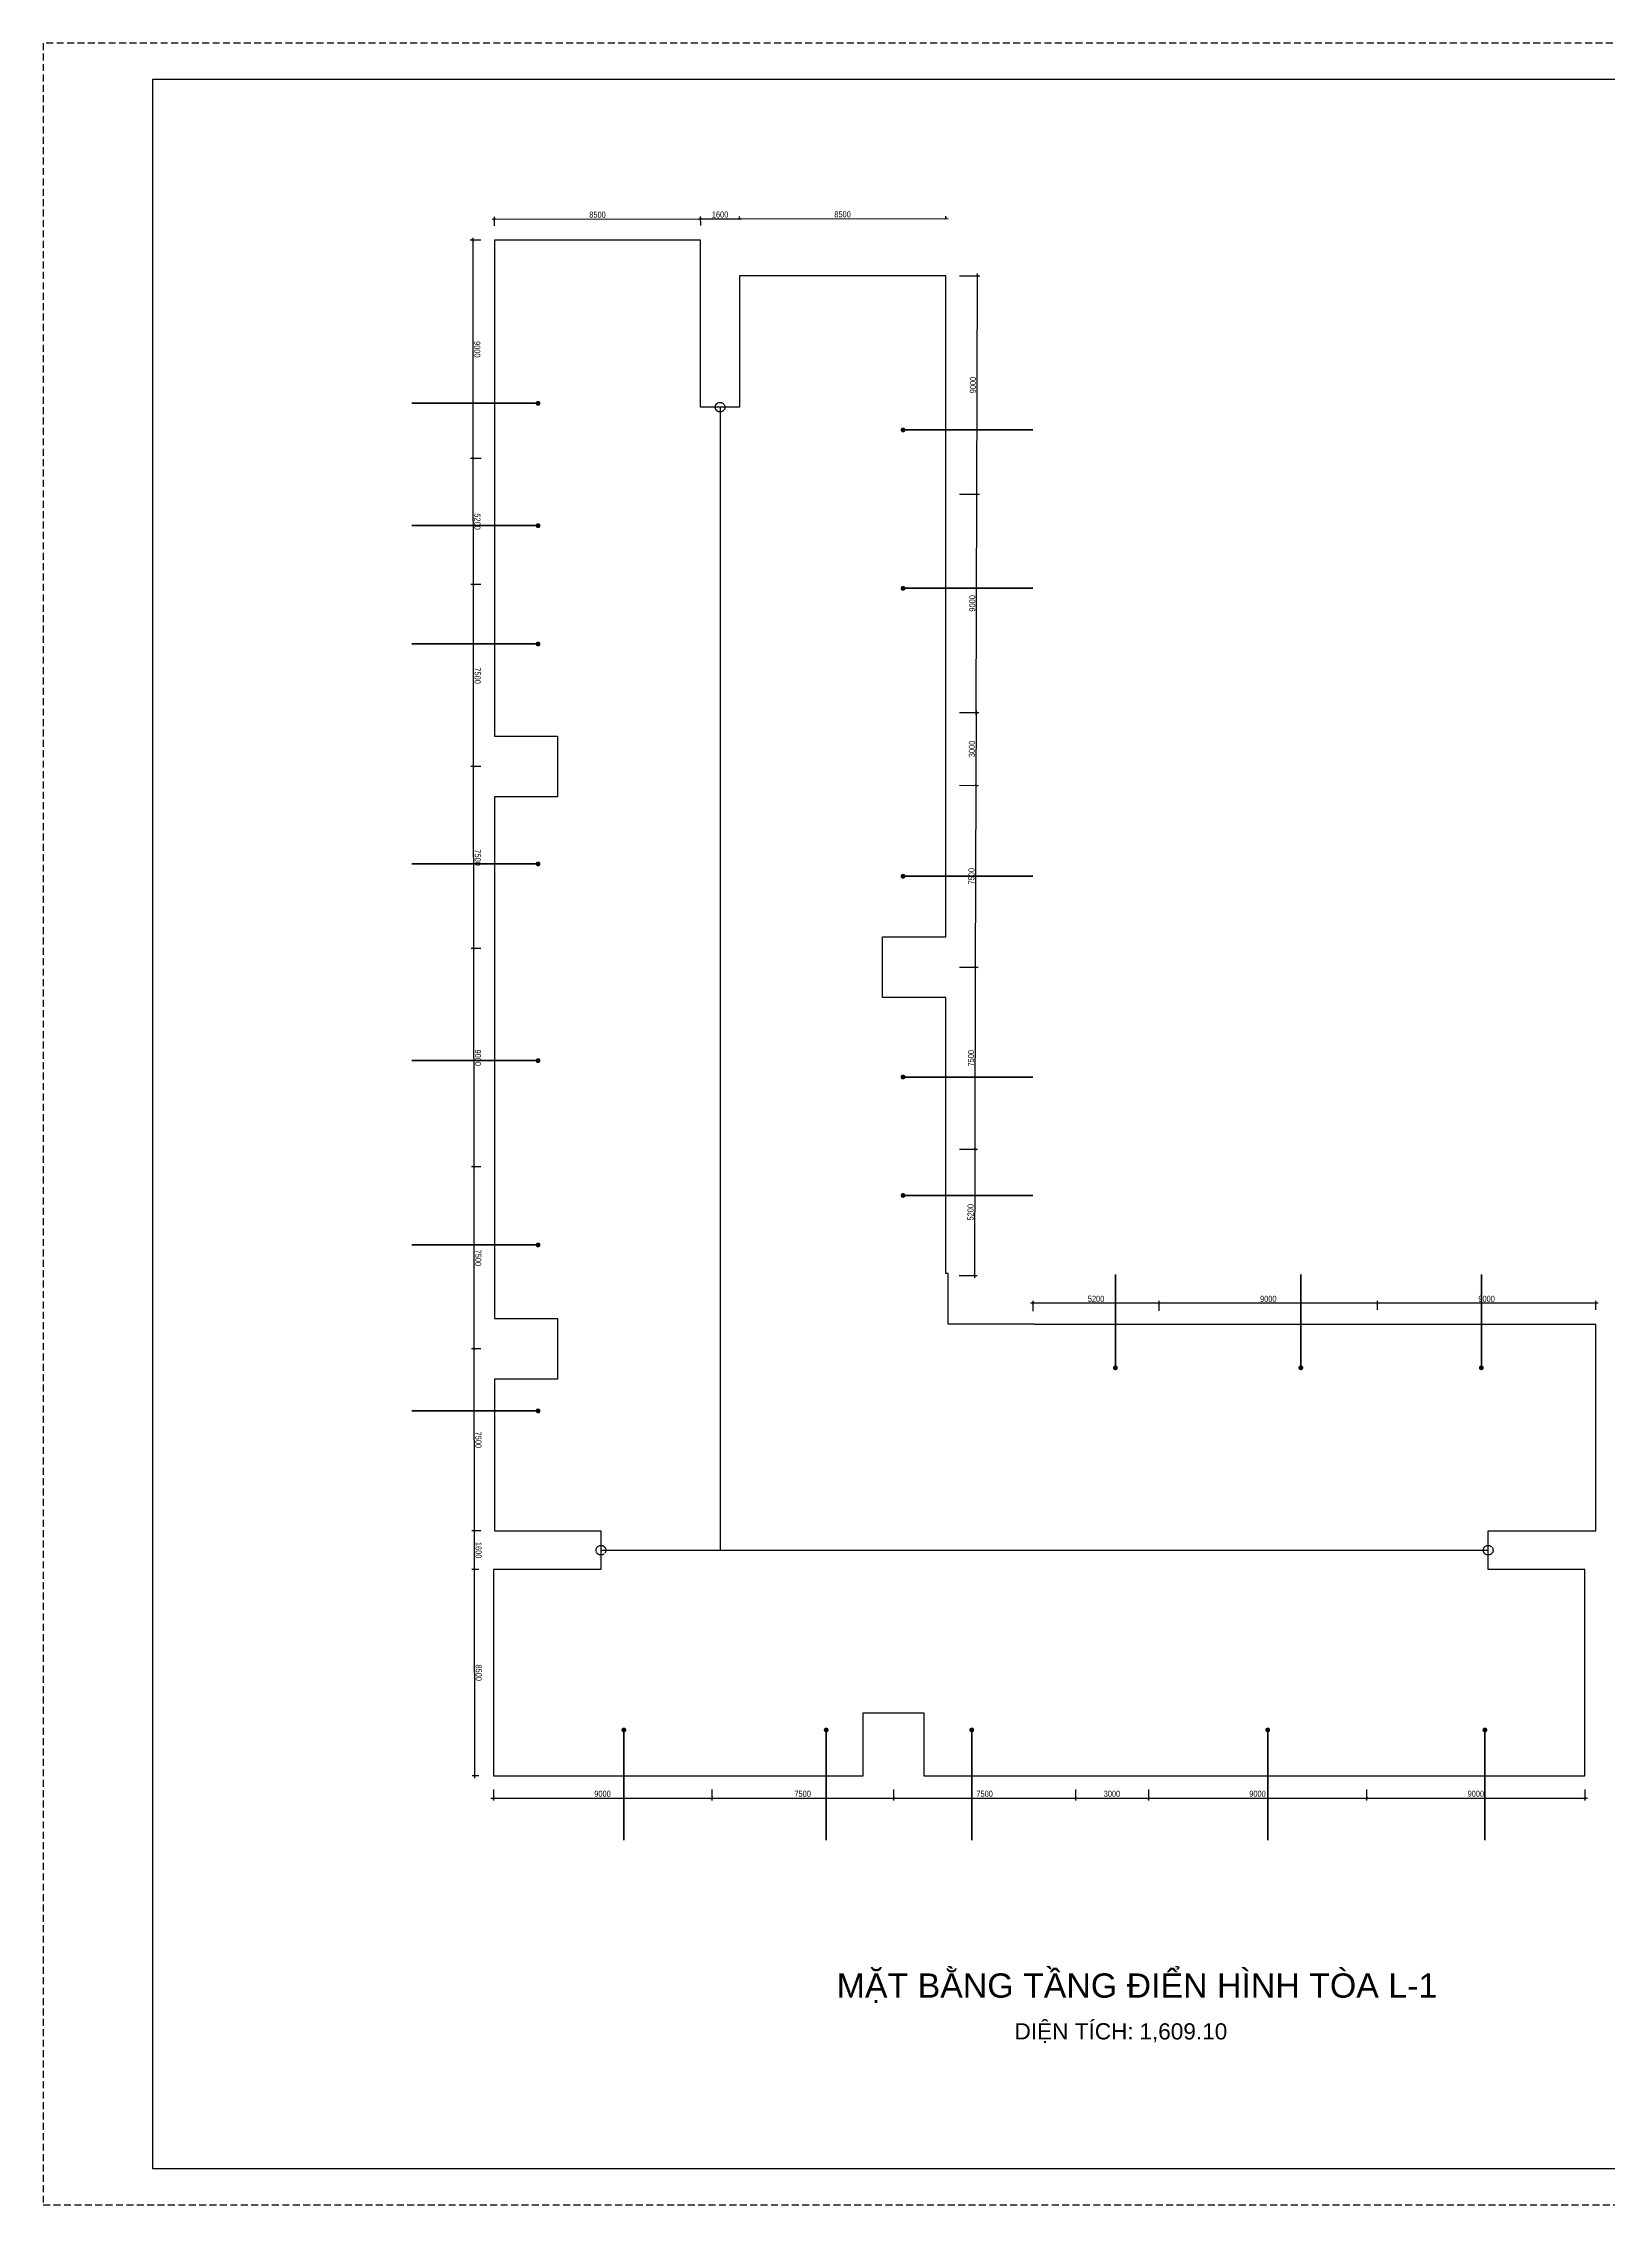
# Model space of a CAD drawing. Header units: millimetres. Extents: x 43 to 126043, y -89269 to -169.
# Drawn here: x 43 to 64582, y -89269 to -169 of the extents above; entities that cross this region are included whole.
import ezdxf
from ezdxf.enums import TextEntityAlignment as Align

# ---------------------------------------------------------------- set-up
doc = ezdxf.new("R2010")
doc.units = ezdxf.units.MM
doc.linetypes.add('HIDDEN', pattern=[9.525, 6.35, -3.175])
doc.layers.get('0').update_dxf_attribs({"color": 231})
doc.layers.get('DefPoints').update_dxf_attribs({"color": 191})
doc.layers.add('A-SHBD', color=7, linetype='Continuous', lineweight=35)
doc.layers.add('A-TEXT', color=255, linetype='Continuous', lineweight=25)
doc.layers.add('MDI-BAO', color=1, linetype='Continuous')
doc.layers.add('S-DIM', color=231, linetype='Continuous')
doc.layers.add('MDI-HANHLANG', color=5, linetype='HIDDEN', plot=False)
doc.styles.add('250602-MB CO CAU CĂN HO X1-3A-1$0$style1', font='arial.ttf')
doc.styles.add('VTK_Arial', font='arial.ttf', dxfattribs={"width": 0.8})
doc.dimstyles.new('250602-MB CO CAU CĂN HO X1-3A-1$0$Dim_50', dxfattribs={"dimscale": 50, "dimtxt": 2, "dimasz": 1.5, "dimexe": 1, "dimexo": 0, "dimgap": 1, "dimtad": 1, "dimdec": 0, "dimlfac": -1, "dimzin": 12, "dimdsep": 46, "dimtxsty": '250602-MB CO CAU CĂN HO X1-3A-1$0$style1', "dimblk1": '250602-MB CO CAU CĂN HO X1-3A-1$0$_ARCHTICK', "dimblk2": '250602-MB CO CAU CĂN HO X1-3A-1$0$_ARCHTICK', "dimsah": 1, "dimcen": 1.5, "dimdle": 1.5, "dimclrd": 256, "dimclre": 256, "dimclrt": 2, "dimadec": 1, "dimazin": 3, "dimtm": 1e-09, "dimtfac": 0.416667, "dimtdec": 0, "dimtix": 1, "dimtmove": 2, "dimatfit": 3, "dimfxl": 7, "dimfxlon": 1, "dimtolj": 1, "dimtzin": 0, "dimlwd": -1, "dimlwe": -1, "dimarcsym": 1})
doc.dimstyles.new('A-2.5-DIM100', dxfattribs={"dimscale": 100, "dimtxt": 2.5, "dimasz": 1, "dimexe": 1, "dimexo": 0, "dimgap": 0.5, "dimtad": 1, "dimdec": 0, "dimzin": 12, "dimdsep": 46, "dimtxsty": 'VTK_Arial', "dimblk": 'ARCHTICK', "dimcen": 0, "dimdle": 1, "dimclrd": 256, "dimclre": 256, "dimclrt": 7, "dimadec": 1, "dimazin": 3, "dimtfac": 1, "dimtdec": 0, "dimtmove": 0, "dimatfit": 2, "dimfxl": 20, "dimtolj": 1, "dimtzin": 0, "dimlwd": -1, "dimlwe": -1, "dimarcsym": 0})

# ---------------------------------------------------------------- blocks, each defined once
blk = doc.blocks.new('VTK-A1_BoKhungTen')
at = {"layer": 'DefPoints', "linetype": 'HIDDEN', "ltscale": 0.3}
blk.add_lwpolyline([(0, -594), (840, -594), (840, 0), (0, 0)], close=True, dxfattribs=at)
at = {"layer": 'DefPoints'}
blk.add_lwpolyline([(755, -10), (30, -10), (30, -584), (755, -584)], dxfattribs=at)
blk = doc.blocks.new('250602-MB CO CAU CĂN HO X1-3A-1$0$_ARCHTICK')
at = {"color": 0, "linetype": 'ByBlock', "const_width": 0.15}
blk.add_lwpolyline([(-0.5, -0.5), (0.5, 0.5)], dxfattribs=at)
blk = doc.blocks.new('_ArchTick')
at = {"color": 0, "linetype": 'ByBlock', "const_width": 0.15}
blk.add_lwpolyline([(-0.5, -0.5), (0.5, 0.5)], dxfattribs=at)
blk = doc.blocks.new('*D198')
at = {"layer": 'DefPoints', "color": 0, "transparency": 16777216}
for p in [(18084, -8287), (17760, -17287), (18094, -17287)]:
    blk.add_point(p, dxfattribs=at)
at = {"layer": 'S-DIM', "transparency": 16777216}
for p, q in [((18084, -8287), (17650, -8287)), ((17750, -8187), (17760, -17387)), ((18094, -17287), (17660, -17287))]:
    blk.add_line(p, q, dxfattribs=at)
at = {"layer": 'S-DIM', "transparency": 16777216, "xscale": 100, "yscale": 100, "zscale": 100}
for p, rotation in [((17750, -8287), 90.0636619510384), ((17760, -17287), 270.0636619510383)]:
    blk.add_blockref('_ArchTick', p, dxfattribs=dict(at, rotation=rotation))
at = {"layer": 'S-DIM', "color": 7, "transparency": 16777216, "insert": (17933, -12787), "char_height": 250, "attachment_point": 5, "rotation": 270.06366, "style": 'VTK_Arial'}
blk.add_mtext('\\A1;9000', dxfattribs=at)
blk = doc.blocks.new('*D199')
at = {"layer": 'DefPoints', "color": 0, "transparency": 16777216}
for p in [(18094, -17287), (17766, -22487), (18079, -22487)]:
    blk.add_point(p, dxfattribs=at)
at = {"layer": 'S-DIM', "transparency": 16777216}
for p, q in [((18094, -17287), (17660, -17287)), ((17760, -17187), (17766, -22587)), ((18079, -22487), (17666, -22487))]:
    blk.add_line(p, q, dxfattribs=at)
at = {"layer": 'S-DIM', "transparency": 16777216, "xscale": 100, "yscale": 100, "zscale": 100}
for p, rotation in [((17760, -17287), 90.06366195103845), ((17766, -22487), 270.0636619510385)]:
    blk.add_blockref('_ArchTick', p, dxfattribs=dict(at, rotation=rotation))
at = {"layer": 'S-DIM', "color": 7, "transparency": 16777216, "insert": (17941, -19887), "char_height": 250, "attachment_point": 5, "rotation": 270.06366, "style": 'VTK_Arial'}
blk.add_mtext('\\A1;5200', dxfattribs=at)
blk = doc.blocks.new('*D200')
at = {"layer": 'DefPoints', "color": 0, "transparency": 16777216}
for p in [(18079, -22487), (17774, -29987), (18079, -29987)]:
    blk.add_point(p, dxfattribs=at)
at = {"layer": 'S-DIM', "transparency": 16777216}
for p, q in [((18079, -22487), (17666, -22487)), ((17766, -22387), (17774, -30087)), ((18079, -29987), (17674, -29987))]:
    blk.add_line(p, q, dxfattribs=at)
at = {"layer": 'S-DIM', "transparency": 16777216, "xscale": 100, "yscale": 100, "zscale": 100}
for p, rotation in [((17766, -22487), 90.06366195103845), ((17774, -29987), 270.0636619510385)]:
    blk.add_blockref('_ArchTick', p, dxfattribs=dict(at, rotation=rotation))
at = {"layer": 'S-DIM', "color": 7, "transparency": 16777216, "insert": (17948, -26237), "char_height": 250, "attachment_point": 5, "rotation": 270.06366, "style": 'VTK_Arial'}
blk.add_mtext('\\A1;7500', dxfattribs=at)
blk = doc.blocks.new('*D201')
at = {"layer": 'DefPoints', "color": 0, "transparency": 16777216}
for p in [(18079, -29987), (17783, -37487), (18079, -37487)]:
    blk.add_point(p, dxfattribs=at)
at = {"layer": 'S-DIM', "transparency": 16777216}
for p, q in [((18079, -29987), (17674, -29987)), ((17774, -29887), (17783, -37587)), ((18079, -37487), (17683, -37487))]:
    blk.add_line(p, q, dxfattribs=at)
at = {"layer": 'S-DIM', "transparency": 16777216, "xscale": 100, "yscale": 100, "zscale": 100}
for p, rotation in [((17774, -29987), 90.06366195103845), ((17783, -37487), 270.0636619510385)]:
    blk.add_blockref('_ArchTick', p, dxfattribs=dict(at, rotation=rotation))
at = {"layer": 'S-DIM', "color": 7, "transparency": 16777216, "insert": (17956, -33737), "char_height": 250, "attachment_point": 5, "rotation": 270.06366, "style": 'VTK_Arial'}
blk.add_mtext('\\A1;7500', dxfattribs=at)
blk = doc.blocks.new('*D202')
at = {"layer": 'DefPoints', "color": 0, "transparency": 16777216}
for p in [(18079, -37487), (17793, -46487), (18079, -46487)]:
    blk.add_point(p, dxfattribs=at)
at = {"layer": 'S-DIM', "transparency": 16777216}
for p, q in [((17783, -37387), (17793, -46587)), ((18079, -37487), (17683, -37487)), ((18079, -46487), (17693, -46487))]:
    blk.add_line(p, q, dxfattribs=at)
at = {"layer": 'S-DIM', "transparency": 16777216, "xscale": 100, "yscale": 100, "zscale": 100}
for p, rotation in [((17783, -37487), 90.06366195103845), ((17793, -46487), 270.0636619510385)]:
    blk.add_blockref('_ArchTick', p, dxfattribs=dict(at, rotation=rotation))
at = {"layer": 'S-DIM', "color": 7, "transparency": 16777216, "insert": (17965, -41987), "char_height": 250, "attachment_point": 5, "rotation": 270.06366, "style": 'VTK_Arial'}
blk.add_mtext('\\A1;9000', dxfattribs=at)
blk = doc.blocks.new('*D203')
at = {"layer": 'DefPoints', "color": 0, "transparency": 16777216}
for p in [(18079, -46487), (17801, -53987), (18079, -53987)]:
    blk.add_point(p, dxfattribs=at)
at = {"layer": 'S-DIM', "transparency": 16777216}
for p, q in [((18079, -46487), (17693, -46487)), ((17793, -46387), (17801, -54087)), ((18079, -53987), (17701, -53987))]:
    blk.add_line(p, q, dxfattribs=at)
at = {"layer": 'S-DIM', "transparency": 16777216, "xscale": 100, "yscale": 100, "zscale": 100}
for p, rotation in [((17793, -46487), 90.06366195103845), ((17801, -53987), 270.0636619510385)]:
    blk.add_blockref('_ArchTick', p, dxfattribs=dict(at, rotation=rotation))
at = {"layer": 'S-DIM', "color": 7, "transparency": 16777216, "insert": (17974, -50237), "char_height": 250, "attachment_point": 5, "rotation": 270.06366, "style": 'VTK_Arial'}
blk.add_mtext('\\A1;7500', dxfattribs=at)
blk = doc.blocks.new('*D204')
at = {"layer": 'DefPoints', "color": 0, "transparency": 16777216}
for p in [(18079, -53987), (17809, -61487), (18079, -61487)]:
    blk.add_point(p, dxfattribs=at)
at = {"layer": 'S-DIM', "transparency": 16777216}
for p, q in [((18079, -53987), (17701, -53987)), ((17801, -53887), (17809, -61587)), ((18079, -61487), (17709, -61487))]:
    blk.add_line(p, q, dxfattribs=at)
at = {"layer": 'S-DIM', "transparency": 16777216, "xscale": 100, "yscale": 100, "zscale": 100}
for p, rotation in [((17801, -53987), 90.06366195103845), ((17809, -61487), 270.0636619510385)]:
    blk.add_blockref('_ArchTick', p, dxfattribs=dict(at, rotation=rotation))
at = {"layer": 'S-DIM', "color": 7, "transparency": 16777216, "insert": (17983, -57737), "char_height": 250, "attachment_point": 5, "rotation": 270.06366, "style": 'VTK_Arial'}
blk.add_mtext('\\A1;7500', dxfattribs=at)
blk = doc.blocks.new('*D205')
at = {"layer": 'DefPoints', "color": 0, "transparency": 16777216}
for p in [(18079, -61487), (17811, -63087), (18001, -63087)]:
    blk.add_point(p, dxfattribs=at)
at = {"layer": 'S-DIM', "transparency": 16777216}
for p, q in [((17809, -61387), (17811, -63187)), ((18079, -61487), (17709, -61487)), ((18001, -63087), (17711, -63087))]:
    blk.add_line(p, q, dxfattribs=at)
at = {"layer": 'S-DIM', "transparency": 16777216, "xscale": 100, "yscale": 100, "zscale": 100}
for p, rotation in [((17809, -61487), 90.06366195103845), ((17811, -63087), 270.0636619510385)]:
    blk.add_blockref('_ArchTick', p, dxfattribs=dict(at, rotation=rotation))
at = {"layer": 'S-DIM', "color": 7, "transparency": 16777216, "insert": (17988, -62287), "char_height": 250, "attachment_point": 5, "rotation": 270.06366, "style": 'VTK_Arial'}
blk.add_mtext('\\A1;1600', dxfattribs=at)
blk = doc.blocks.new('*D206')
at = {"layer": 'DefPoints', "color": 0, "transparency": 16777216}
for p in [(18001, -63087), (17821, -71587), (17996, -71587)]:
    blk.add_point(p, dxfattribs=at)
at = {"layer": 'S-DIM', "transparency": 16777216}
for p, q in [((18001, -63087), (17711, -63087)), ((17811, -62987), (17821, -71687)), ((17996, -71587), (17721, -71587))]:
    blk.add_line(p, q, dxfattribs=at)
at = {"layer": 'S-DIM', "transparency": 16777216, "xscale": 100, "yscale": 100, "zscale": 100}
for p, rotation in [((17811, -63087), 90.06366195103845), ((17821, -71587), 270.0636619510385)]:
    blk.add_blockref('_ArchTick', p, dxfattribs=dict(at, rotation=rotation))
at = {"layer": 'S-DIM', "color": 7, "transparency": 16777216, "insert": (17993, -67337), "char_height": 250, "attachment_point": 5, "rotation": 270.06366, "style": 'VTK_Arial'}
blk.add_mtext('\\A1;8500', dxfattribs=at)
blk = doc.blocks.new('*D207')
at = {"layer": 'DefPoints', "color": 0, "transparency": 16777216}
for p in [(18601, -72153), (27601, -72153), (27601, -72506)]:
    blk.add_point(p, dxfattribs=at)
at = {"layer": 'S-DIM', "transparency": 16777216}
for p, q in [((18601, -72153), (18601, -72606)), ((27601, -72153), (27601, -72606)), ((18501, -72506), (27701, -72506))]:
    blk.add_line(p, q, dxfattribs=at)
at = {"layer": 'S-DIM', "transparency": 16777216, "xscale": 100, "yscale": 100, "zscale": 100, "rotation": 180}
blk.add_blockref('_ArchTick', (18601, -72506), dxfattribs=at)
at = {"layer": 'S-DIM', "transparency": 16777216, "xscale": 100, "yscale": 100, "zscale": 100}
blk.add_blockref('_ArchTick', (27601, -72506), dxfattribs=at)
at = {"layer": 'S-DIM', "color": 7, "transparency": 16777216, "insert": (23101, -72328), "char_height": 250, "attachment_point": 5, "style": 'VTK_Arial'}
blk.add_mtext('\\A1;9000', dxfattribs=at)
blk = doc.blocks.new('*D208')
at = {"layer": 'DefPoints', "color": 0, "transparency": 16777216}
for p in [(27601, -72153), (35101, -72153), (35101, -72506)]:
    blk.add_point(p, dxfattribs=at)
at = {"layer": 'S-DIM', "transparency": 16777216}
for p, q in [((27601, -72153), (27601, -72606)), ((35101, -72153), (35101, -72606)), ((27501, -72506), (35201, -72506))]:
    blk.add_line(p, q, dxfattribs=at)
at = {"layer": 'S-DIM', "transparency": 16777216, "xscale": 100, "yscale": 100, "zscale": 100, "rotation": 180}
blk.add_blockref('_ArchTick', (27601, -72506), dxfattribs=at)
at = {"layer": 'S-DIM', "transparency": 16777216, "xscale": 100, "yscale": 100, "zscale": 100}
blk.add_blockref('_ArchTick', (35101, -72506), dxfattribs=at)
at = {"layer": 'S-DIM', "color": 7, "transparency": 16777216, "insert": (31351, -72328), "char_height": 250, "attachment_point": 5, "style": 'VTK_Arial'}
blk.add_mtext('\\A1;7500', dxfattribs=at)
blk = doc.blocks.new('*D209')
at = {"layer": 'DefPoints', "color": 0, "transparency": 16777216}
for p in [(35101, -72153), (42601, -72153), (42601, -72506)]:
    blk.add_point(p, dxfattribs=at)
at = {"layer": 'S-DIM', "transparency": 16777216}
for p, q in [((35101, -72153), (35101, -72606)), ((42601, -72153), (42601, -72606)), ((35001, -72506), (42701, -72506))]:
    blk.add_line(p, q, dxfattribs=at)
at = {"layer": 'S-DIM', "transparency": 16777216, "xscale": 100, "yscale": 100, "zscale": 100, "rotation": 180}
blk.add_blockref('_ArchTick', (35101, -72506), dxfattribs=at)
at = {"layer": 'S-DIM', "transparency": 16777216, "xscale": 100, "yscale": 100, "zscale": 100}
blk.add_blockref('_ArchTick', (42601, -72506), dxfattribs=at)
at = {"layer": 'S-DIM', "color": 7, "transparency": 16777216, "insert": (38851, -72328), "char_height": 250, "attachment_point": 5, "style": 'VTK_Arial'}
blk.add_mtext('\\A1;7500', dxfattribs=at)
blk = doc.blocks.new('*D210')
at = {"layer": 'DefPoints', "color": 0, "transparency": 16777216}
for p in [(42601, -72153), (45601, -72153), (45601, -72506)]:
    blk.add_point(p, dxfattribs=at)
at = {"layer": 'S-DIM', "transparency": 16777216}
for p, q in [((42601, -72153), (42601, -72606)), ((45601, -72153), (45601, -72606)), ((42501, -72506), (45701, -72506))]:
    blk.add_line(p, q, dxfattribs=at)
at = {"layer": 'S-DIM', "transparency": 16777216, "xscale": 100, "yscale": 100, "zscale": 100, "rotation": 180}
blk.add_blockref('_ArchTick', (42601, -72506), dxfattribs=at)
at = {"layer": 'S-DIM', "transparency": 16777216, "xscale": 100, "yscale": 100, "zscale": 100}
blk.add_blockref('_ArchTick', (45601, -72506), dxfattribs=at)
at = {"layer": 'S-DIM', "color": 7, "transparency": 16777216, "insert": (44101, -72328), "char_height": 250, "attachment_point": 5, "style": 'VTK_Arial'}
blk.add_mtext('\\A1;3000', dxfattribs=at)
blk = doc.blocks.new('*D211')
at = {"layer": 'DefPoints', "color": 0, "transparency": 16777216}
for p in [(45601, -72153), (54601, -72153), (54601, -72506)]:
    blk.add_point(p, dxfattribs=at)
at = {"layer": 'S-DIM', "transparency": 16777216}
for p, q in [((45601, -72153), (45601, -72606)), ((54601, -72153), (54601, -72606)), ((45501, -72506), (54701, -72506))]:
    blk.add_line(p, q, dxfattribs=at)
at = {"layer": 'S-DIM', "transparency": 16777216, "xscale": 100, "yscale": 100, "zscale": 100, "rotation": 180}
blk.add_blockref('_ArchTick', (45601, -72506), dxfattribs=at)
at = {"layer": 'S-DIM', "transparency": 16777216, "xscale": 100, "yscale": 100, "zscale": 100}
blk.add_blockref('_ArchTick', (54601, -72506), dxfattribs=at)
at = {"layer": 'S-DIM', "color": 7, "transparency": 16777216, "insert": (50101, -72328), "char_height": 250, "attachment_point": 5, "style": 'VTK_Arial'}
blk.add_mtext('\\A1;9000', dxfattribs=at)
blk = doc.blocks.new('*D212')
at = {"layer": 'DefPoints', "color": 0, "transparency": 16777216}
for p in [(54601, -72153), (63601, -72153), (63601, -72506)]:
    blk.add_point(p, dxfattribs=at)
at = {"layer": 'S-DIM', "transparency": 16777216}
for p, q in [((54601, -72153), (54601, -72606)), ((63601, -72153), (63601, -72606)), ((54501, -72506), (63701, -72506))]:
    blk.add_line(p, q, dxfattribs=at)
at = {"layer": 'S-DIM', "transparency": 16777216, "xscale": 100, "yscale": 100, "zscale": 100, "rotation": 180}
blk.add_blockref('_ArchTick', (54601, -72506), dxfattribs=at)
at = {"layer": 'S-DIM', "transparency": 16777216, "xscale": 100, "yscale": 100, "zscale": 100}
blk.add_blockref('_ArchTick', (63601, -72506), dxfattribs=at)
at = {"layer": 'S-DIM', "color": 7, "transparency": 16777216, "insert": (59101, -72328), "char_height": 250, "attachment_point": 5, "style": 'VTK_Arial'}
blk.add_mtext('\\A1;9000', dxfattribs=at)
blk = doc.blocks.new('*D216')
at = {"layer": 'DefPoints', "color": 0, "transparency": 16777216}
for p in [(55046, -52105), (55046, -52382), (64046, -52382)]:
    blk.add_point(p, dxfattribs=at)
at = {"layer": 'S-DIM', "transparency": 16777216}
for p, q in [((64146, -52105), (54946, -52105)), ((55046, -52382), (55046, -52005)), ((64046, -52382), (64046, -52005))]:
    blk.add_line(p, q, dxfattribs=at)
at = {"layer": 'S-DIM', "transparency": 16777216, "xscale": 100, "yscale": 100, "zscale": 100, "rotation": 180}
blk.add_blockref('_ArchTick', (55046, -52105), dxfattribs=at)
at = {"layer": 'S-DIM', "transparency": 16777216, "xscale": 100, "yscale": 100, "zscale": 100}
blk.add_blockref('_ArchTick', (64046, -52105), dxfattribs=at)
at = {"layer": 'S-DIM', "color": 7, "transparency": 16777216, "insert": (59546, -51927), "char_height": 250, "attachment_point": 5, "style": 'VTK_Arial'}
blk.add_mtext('\\A1;9000', dxfattribs=at)
blk = doc.blocks.new('*D217')
at = {"layer": 'DefPoints', "color": 0, "transparency": 16777216}
for p in [(46046, -52105), (46046, -52420), (55046, -52382)]:
    blk.add_point(p, dxfattribs=at)
at = {"layer": 'S-DIM', "transparency": 16777216}
for p, q in [((55146, -52105), (45946, -52105)), ((46046, -52420), (46046, -52005)), ((55046, -52382), (55046, -52005))]:
    blk.add_line(p, q, dxfattribs=at)
at = {"layer": 'S-DIM', "transparency": 16777216, "xscale": 100, "yscale": 100, "zscale": 100, "rotation": 180}
blk.add_blockref('_ArchTick', (46046, -52105), dxfattribs=at)
at = {"layer": 'S-DIM', "transparency": 16777216, "xscale": 100, "yscale": 100, "zscale": 100}
blk.add_blockref('_ArchTick', (55046, -52105), dxfattribs=at)
at = {"layer": 'S-DIM', "color": 7, "transparency": 16777216, "insert": (50546, -51927), "char_height": 250, "attachment_point": 5, "style": 'VTK_Arial'}
blk.add_mtext('\\A1;9000', dxfattribs=at)
blk = doc.blocks.new('*D218')
at = {"layer": 'DefPoints', "color": 0, "transparency": 16777216}
for p in [(40846, -52105), (40846, -52435), (46046, -52420)]:
    blk.add_point(p, dxfattribs=at)
at = {"layer": 'S-DIM', "transparency": 16777216}
for p, q in [((46146, -52105), (40746, -52105)), ((40846, -52435), (40846, -52005)), ((46046, -52420), (46046, -52005))]:
    blk.add_line(p, q, dxfattribs=at)
at = {"layer": 'S-DIM', "transparency": 16777216, "xscale": 100, "yscale": 100, "zscale": 100, "rotation": 180}
blk.add_blockref('_ArchTick', (40846, -52105), dxfattribs=at)
at = {"layer": 'S-DIM', "transparency": 16777216, "xscale": 100, "yscale": 100, "zscale": 100}
blk.add_blockref('_ArchTick', (46046, -52105), dxfattribs=at)
at = {"layer": 'S-DIM', "color": 7, "transparency": 16777216, "insert": (43446, -51927), "char_height": 250, "attachment_point": 5, "style": 'VTK_Arial'}
blk.add_mtext('\\A1;5200', dxfattribs=at)
blk = doc.blocks.new('*D219')
at = {"layer": 'DefPoints', "color": 0, "transparency": 16777216}
for p in [(37812, -45757), (38457, -45759), (37797, -50957)]:
    blk.add_point(p, dxfattribs=at)
at = {"layer": 'S-DIM', "transparency": 16777216}
for p, q in [((37812, -45757), (38557, -45759)), ((38442, -51059), (38458, -45659)), ((37797, -50957), (38542, -50959))]:
    blk.add_line(p, q, dxfattribs=at)
at = {"layer": 'S-DIM', "transparency": 16777216, "xscale": 100, "yscale": 100, "zscale": 100}
for p, rotation in [((38457, -45759), 89.83472417136689), ((38442, -50959), 269.8347241713669)]:
    blk.add_blockref('_ArchTick', p, dxfattribs=dict(at, rotation=rotation))
at = {"layer": 'S-DIM', "color": 7, "transparency": 16777216, "insert": (38272, -48358), "char_height": 250, "attachment_point": 5, "rotation": 89.83472, "style": 'VTK_Arial'}
blk.add_mtext('\\A1;5200', dxfattribs=at)
blk = doc.blocks.new('*D220')
at = {"layer": 'DefPoints', "color": 0, "transparency": 16777216}
for p in [(37812, -38257), (38479, -38259), (37812, -45757)]:
    blk.add_point(p, dxfattribs=at)
at = {"layer": 'S-DIM', "transparency": 16777216}
for p, q in [((37812, -38257), (38579, -38259)), ((38457, -45859), (38479, -38159)), ((37812, -45757), (38557, -45759))]:
    blk.add_line(p, q, dxfattribs=at)
at = {"layer": 'S-DIM', "transparency": 16777216, "xscale": 100, "yscale": 100, "zscale": 100}
for p, rotation in [((38479, -38259), 89.83472417136689), ((38457, -45759), 269.8347241713669)]:
    blk.add_blockref('_ArchTick', p, dxfattribs=dict(at, rotation=rotation))
at = {"layer": 'S-DIM', "color": 7, "transparency": 16777216, "insert": (38291, -42008), "char_height": 250, "attachment_point": 5, "rotation": 89.83472, "style": 'VTK_Arial'}
blk.add_mtext('\\A1;7500', dxfattribs=at)
blk = doc.blocks.new('*D221')
at = {"layer": 'DefPoints', "color": 0, "transparency": 16777216}
for p in [(37812, -30757), (38501, -30759), (37812, -38257)]:
    blk.add_point(p, dxfattribs=at)
at = {"layer": 'S-DIM', "transparency": 16777216}
for p, q in [((37812, -30757), (38601, -30759)), ((38479, -38359), (38501, -30659)), ((37812, -38257), (38579, -38259))]:
    blk.add_line(p, q, dxfattribs=at)
at = {"layer": 'S-DIM', "transparency": 16777216, "xscale": 100, "yscale": 100, "zscale": 100}
for p, rotation in [((38501, -30759), 89.83472417136689), ((38479, -38259), 269.8347241713669)]:
    blk.add_blockref('_ArchTick', p, dxfattribs=dict(at, rotation=rotation))
at = {"layer": 'S-DIM', "color": 7, "transparency": 16777216, "insert": (38312, -34508), "char_height": 250, "attachment_point": 5, "rotation": 89.83472, "style": 'VTK_Arial'}
blk.add_mtext('\\A1;7500', dxfattribs=at)
blk = doc.blocks.new('*D222')
at = {"layer": 'DefPoints', "color": 0, "transparency": 16777216}
for p in [(37812, -27757), (38509, -27759), (37812, -30757)]:
    blk.add_point(p, dxfattribs=at)
at = {"layer": 'S-DIM', "transparency": 16777216}
for p, q in [((37812, -27757), (38609, -27759)), ((38500, -30859), (38510, -27659)), ((37812, -30757), (38601, -30759))]:
    blk.add_line(p, q, dxfattribs=at)
at = {"layer": 'S-DIM', "transparency": 16777216, "xscale": 100, "yscale": 100, "zscale": 100}
for p, rotation in [((38509, -27759), 89.83472417136689), ((38501, -30759), 269.8347241713669)]:
    blk.add_blockref('_ArchTick', p, dxfattribs=dict(at, rotation=rotation))
at = {"layer": 'S-DIM', "color": 7, "transparency": 16777216, "insert": (38327, -29258), "char_height": 250, "attachment_point": 5, "rotation": 89.83472, "style": 'VTK_Arial'}
blk.add_mtext('\\A1;3000', dxfattribs=at)
blk = doc.blocks.new('*D223')
at = {"layer": 'DefPoints', "color": 0, "transparency": 16777216}
for p in [(37812, -18757), (38535, -18759), (37812, -27757)]:
    blk.add_point(p, dxfattribs=at)
at = {"layer": 'S-DIM', "transparency": 16777216}
for p, q in [((38509, -27859), (38536, -18659)), ((37812, -18757), (38635, -18759)), ((37812, -27757), (38609, -27759))]:
    blk.add_line(p, q, dxfattribs=at)
at = {"layer": 'S-DIM', "transparency": 16777216, "xscale": 100, "yscale": 100, "zscale": 100}
for p, rotation in [((38535, -18759), 89.83472417136689), ((38509, -27759), 269.8347241713669)]:
    blk.add_blockref('_ArchTick', p, dxfattribs=dict(at, rotation=rotation))
at = {"layer": 'S-DIM', "color": 7, "transparency": 16777216, "insert": (38345, -23258), "char_height": 250, "attachment_point": 5, "rotation": 89.83472, "style": 'VTK_Arial'}
blk.add_mtext('\\A1;9000', dxfattribs=at)
blk = doc.blocks.new('*D224')
at = {"layer": 'DefPoints', "color": 0, "transparency": 16777216}
for p in [(37812, -9757), (38561, -9759), (37812, -18757)]:
    blk.add_point(p, dxfattribs=at)
at = {"layer": 'S-DIM', "transparency": 16777216}
for p, q in [((37812, -9757), (38661, -9759)), ((38535, -18859), (38562, -9659)), ((37812, -18757), (38635, -18759))]:
    blk.add_line(p, q, dxfattribs=at)
at = {"layer": 'S-DIM', "transparency": 16777216, "xscale": 100, "yscale": 100, "zscale": 100}
for p, rotation in [((38561, -9759), 89.83472417136689), ((38535, -18759), 269.8347241713669)]:
    blk.add_blockref('_ArchTick', p, dxfattribs=dict(at, rotation=rotation))
at = {"layer": 'S-DIM', "color": 7, "transparency": 16777216, "insert": (38371, -14258), "char_height": 250, "attachment_point": 5, "rotation": 89.83472, "style": 'VTK_Arial'}
blk.add_mtext('\\A1;9000', dxfattribs=at)
blk = doc.blocks.new('*D225')
at = {"layer": 'DefPoints', "color": 0, "transparency": 16777216}
for p in [(18646, -7697), (27145, -7409), (27146, -7687)]:
    blk.add_point(p, dxfattribs=at)
at = {"layer": 'S-DIM', "transparency": 16777216}
for p, q in [((18545, -7419), (27245, -7409)), ((18646, -7697), (18645, -7319)), ((27146, -7687), (27145, -7309))]:
    blk.add_line(p, q, dxfattribs=at)
at = {"layer": 'S-DIM', "transparency": 16777216, "xscale": 100, "yscale": 100, "zscale": 100}
for p, rotation in [((18645, -7419), 180.0674067683283), ((27145, -7409), 0.0674067683283177)]:
    blk.add_blockref('_ArchTick', p, dxfattribs=dict(at, rotation=rotation))
at = {"layer": 'S-DIM', "color": 7, "transparency": 16777216, "insert": (22895, -7236), "char_height": 250, "attachment_point": 5, "rotation": 0.06741, "style": 'VTK_Arial'}
blk.add_mtext('\\A1;8500', dxfattribs=at)
blk = doc.blocks.new('*D226')
at = {"layer": 'DefPoints', "color": 0, "transparency": 16777216}
for p in [(27146, -7687), (28746, -7407), (28746, -7409)]:
    blk.add_point(p, dxfattribs=at)
at = {"layer": 'S-DIM', "transparency": 16777216}
for p, q in [((27045, -7409), (28846, -7407)), ((27146, -7687), (27145, -7309)), ((28746, -7409), (28746, -7307))]:
    blk.add_line(p, q, dxfattribs=at)
at = {"layer": 'S-DIM', "transparency": 16777216, "xscale": 100, "yscale": 100, "zscale": 100}
for p, rotation in [((27145, -7409), 180.0674067683283), ((28746, -7407), 0.06740676832829225)]:
    blk.add_blockref('_ArchTick', p, dxfattribs=dict(at, rotation=rotation))
at = {"layer": 'S-DIM', "color": 7, "transparency": 16777216, "insert": (27945, -7230), "char_height": 250, "attachment_point": 5, "rotation": 0.06741, "style": 'VTK_Arial'}
blk.add_mtext('\\A1;1600', dxfattribs=at)
blk = doc.blocks.new('*D227')
at = {"layer": 'DefPoints', "color": 0, "transparency": 16777216}
for p in [(28746, -7409), (37246, -7397), (37246, -7409)]:
    blk.add_point(p, dxfattribs=at)
at = {"layer": 'S-DIM', "transparency": 16777216}
for p, q in [((28646, -7407), (37346, -7397)), ((28746, -7409), (28746, -7307)), ((37246, -7409), (37246, -7297))]:
    blk.add_line(p, q, dxfattribs=at)
at = {"layer": 'S-DIM', "transparency": 16777216, "xscale": 100, "yscale": 100, "zscale": 100}
for p, rotation in [((28746, -7407), 180.0674067683283), ((37246, -7397), 0.06740676832829225)]:
    blk.add_blockref('_ArchTick', p, dxfattribs=dict(at, rotation=rotation))
at = {"layer": 'S-DIM', "color": 7, "transparency": 16777216, "insert": (32996, -7224), "char_height": 250, "attachment_point": 5, "rotation": 0.06741, "style": 'VTK_Arial'}
blk.add_mtext('\\A1;8500', dxfattribs=at)

msp = doc.modelspace()

# ---------------------------------------------------------------- linework, layer by layer
at = {"layer": 'MDI-BAO', "elevation": 0}
msp.add_lwpolyline([(63600.6, -63086.7), (59610.7, -63086.7), (59610.7, -61486.7), (64045.7, -61486.7), (64045.7, -52986.7), (40910.7, -52986.7), (40910.8, -52971.7), (37345.7, -52971.7), (37345.7, -50886.7), (37245.7, -50886.7), (37245.7, -39506.7), (34646.1, -39507.4), (34646.3, -37006.7), (37245.7, -37006.7), (37245.7, -9756.7), (28745.7, -9756.7), (28745.6, -15171.7), (27145.6, -15171.7), (27145.7, -8286.7), (18645.7, -8286.7), (18645.7, -28736.7), (21245.4, -28736.7), (21245.4, -31236.7), (18645.7, -31236.7), (18645.7, -52736.7), (21245.2, -52736.7), (21245.2, -55236.7), (18645.7, -55236.7), (18645.7, -61486.7), (23035.7, -61486.8), (23035.7, -63086.8), (18600.7, -63086.8), (18600.7, -71586.7), (33850.7, -71586.8), (33850.7, -68987.4), (36350.7, -68987.4), (36350.7, -71586.8), (63600.8, -71586.7)], close=True, dxfattribs=at)
at = {"layer": 'MDI-HANHLANG'}
for p, q in [((27945.6, -15171.7), (27945.6, -62286.8)), ((23035.7, -62286.8), (59610.7, -62286.8))]:
    msp.add_line(p, q, dxfattribs=at)
for centre in [(27945.6, -15171.7), (23035.7, -62286.8), (59610.7, -62286.8)]:
    msp.add_circle(centre, 200, dxfattribs=at)

# ---------------------------------------------------------------- block references
at = {"layer": 'DefPoints', "xscale": 150, "yscale": 150, "zscale": 150}
msp.add_blockref('VTK-A1_BoKhungTen', (43.4, -168.9), dxfattribs=at)

# ---------------------------------------------------------------- texts
at = {"layer": 'A-TEXT', "style": 'VTK_Arial'}
msp.add_text('MẶT BẰNG TẦNG ĐIỂN HÌNH TÒA L-1', height=1000, dxfattribs=at).set_placement((45132.5, -80732), align=Align.CENTER)
for s, p in [('DIỆN TÍCH:', (40082.4, -82451.9)), ('1,609.10', (45231.5, -82455.8))]:
    msp.add_text(s, height=666.67, dxfattribs=at).set_placement(p)

# ---------------------------------------------------------------- dimensions: what is measured, and where the dimension line sits
at = {"layer": 'S-DIM'}
for p1, p2, distance, picture, middle in [((18645.7, -7696.7), (27145.7, -7686.7), 277.9, '*D225', (22895.2, -7236.1)), ((18084.2, -8286.7), (18094.2, -17286.7), -334, '*D198', (17932.8, -12786.9)), ((37797.3, -50956.7), (37812.3, -45756.7), -645.2, '*D219', (38272.3, -48358.1)), ((64045.7, -52382), (55045.7, -52382), -277.3, '*D216', (59545.7, -51927)), ((18600.7, -72153.4), (27600.7, -72153.4), -352.2, '*D207', (23100.7, -72327.9))]:
    dim = msp.add_aligned_dim(p1=p1, p2=p2, distance=distance, dimstyle='A-2.5-DIM100', override={"dimpost": '\\X'}, dxfattribs=at)
    dim.commit()
    dim.dimension.update_dxf_attribs({"geometry": picture, "text_midpoint": middle})
for base, p1, p2, angle, picture, middle in [((28745.7, -7406.9), (27145.7, -7686.7), (28745.7, -7408.8), 180.067407, '*D226', (27945.4, -7230.2)), ((37245.7, -7396.9), (28745.7, -7408.8), (37245.7, -7408.8), 180.067407, '*D227', (32995.5, -7224.3)), ((38561.3, -9758.9), (37812.3, -18756.7), (37812.3, -9756.7), 269.834724, '*D224', (38370.7, -14258.3)), ((17766, -22487.1), (18094.2, -17286.7), (18079.2, -22486.7), 90.063662, '*D199', (17940.7, -19886.9)), ((38535.3, -18758.8), (37812.3, -27756.7), (37812.3, -18756.7), 269.834724, '*D223', (38344.7, -23258.2)), ((17774.3, -29987), (18079.2, -22486.7), (18079.2, -29986.7), 90.063662, '*D200', (17947.8, -26236.8)), ((38509.4, -27758.7), (37812.3, -30756.7), (37812.3, -27756.7), 269.834724, '*D222', (38327.3, -29258.2)), ((17782.6, -37487), (18079.2, -29986.7), (18079.2, -37486.7), 90.063662, '*D201', (17956.1, -33736.8)), ((38500.7, -30758.7), (37812.3, -38256.7), (37812.3, -30756.7), 269.834724, '*D221', (38312.3, -34508.1)), ((17792.6, -46487), (18079.2, -37486.7), (18079.2, -46486.7), 90.063662, '*D202', (17965.3, -41986.8)), ((38479.1, -38258.6), (37812.3, -45756.7), (37812.3, -38256.7), 269.834724, '*D220', (38290.6, -42008.1)), ((17801, -53987), (18079.2, -46486.7), (18079.2, -53986.7), 90.063662, '*D203', (17974.4, -50236.8)), ((17809.3, -61487), (18079.2, -53986.7), (18079.2, -61486.7), 90.063662, '*D204', (17982.8, -57736.8)), ((17811.1, -63087), (18079.2, -61486.7), (18000.7, -63086.8), 90.063662, '*D205', (17987.8, -62286.8)), ((17820.5, -71587), (18000.7, -63086.8), (17995.7, -71586.8), 90.063662, '*D206', (17993.4, -67336.8)), ((35100.7, -72505.6), (27600.7, -72153.4), (35100.7, -72153.4), 180, '*D208', (31350.7, -72327.9)), ((42600.7, -72505.6), (35100.7, -72153.4), (42600.7, -72153.4), 180, '*D209', (38850.7, -72327.9)), ((45600.7, -72505.6), (42600.7, -72153.4), (45600.7, -72153.4), 180, '*D210', (44100.7, -72327.8)), ((54600.7, -72505.6), (45600.7, -72153.4), (54600.7, -72153.4), 180, '*D211', (50100.7, -72327.9)), ((63600.7, -72505.6), (54600.7, -72153.4), (63600.7, -72153.4), 180, '*D212', (59100.7, -72327.9))]:
    dim = msp.add_linear_dim(base=base, p1=p1, p2=p2, angle=angle, dimstyle='A-2.5-DIM100', override={"dimpost": '\\X', "dimtmove": 1}, dxfattribs=at)
    dim.commit()
    dim.dimension.update_dxf_attribs({"geometry": picture, "text_midpoint": middle})
for base, p1, p2, picture, middle in [((40845.7, -52104.7), (46045.7, -52420.1), (40845.7, -52435.1), '*D218', (43445.7, -51927)), ((46045.7, -52104.7), (55045.7, -52382), (46045.7, -52420.1), '*D217', (50545.7, -51927))]:
    dim = msp.add_linear_dim(base=base, p1=p1, p2=p2, dimstyle='A-2.5-DIM100', override={"dimpost": '\\X', "dimtmove": 1}, dxfattribs=at)
    dim.commit()
    dim.dimension.update_dxf_attribs({"geometry": picture, "text_midpoint": middle})

# ---------------------------------------------------------------- leaders
at = {"layer": 'A-SHBD'}
for points in [[(20442, -15011.5, 0), (15244.2, -15011.5, 0)], [(35488.8, -16108.7, 0), (40833.5, -16108.7, 0)], [(20442, -20055.2, 0), (15244.2, -20055.2, 0)], [(35488.8, -22638.3, 0), (40833.5, -22638.3, 0)], [(20442, -24932.5, 0), (15244.2, -24932.5, 0)], [(20442, -34000, 0), (15244.2, -34000, 0)], [(35488.8, -34506.8, 0), (40833.5, -34506.8, 0)], [(20442, -42107.3, 0), (15244.2, -42107.3, 0)], [(35488.8, -42781.7, 0), (40833.5, -42781.7, 0)], [(35488.8, -47664.8, 0), (40833.5, -47664.8, 0)], [(20442, -49704.2, 0), (15244.2, -49704.2, 0)], [(44243.7, -54768.1), (44243.7, -50921.7)], [(51887.3, -54768.1), (51887.3, -50921.7)], [(59328.3, -54768.1), (59328.3, -50921.7)], [(20442, -56545.1, 0), (15244.2, -56545.1, 0)], [(23979, -69696.4), (23978.9, -74242.7)], [(32320.9, -69696.4), (32320.9, -74242.7)], [(38320.9, -69696.4), (38320.9, -74242.7)], [(50522.5, -69696.4), (50522.5, -74242.7)], [(59475.4, -69696.4), (59475.4, -74242.7)]]:
    msp.add_leader(points, dimstyle='250602-MB CO CAU CĂN HO X1-3A-1$0$Dim_50', override={"dimasz": 4, "dimtad": 0, "dimldrblk": 'Dot', "dimtfill": 1}, dxfattribs=at)

doc.saveas('drawing.dxf')
